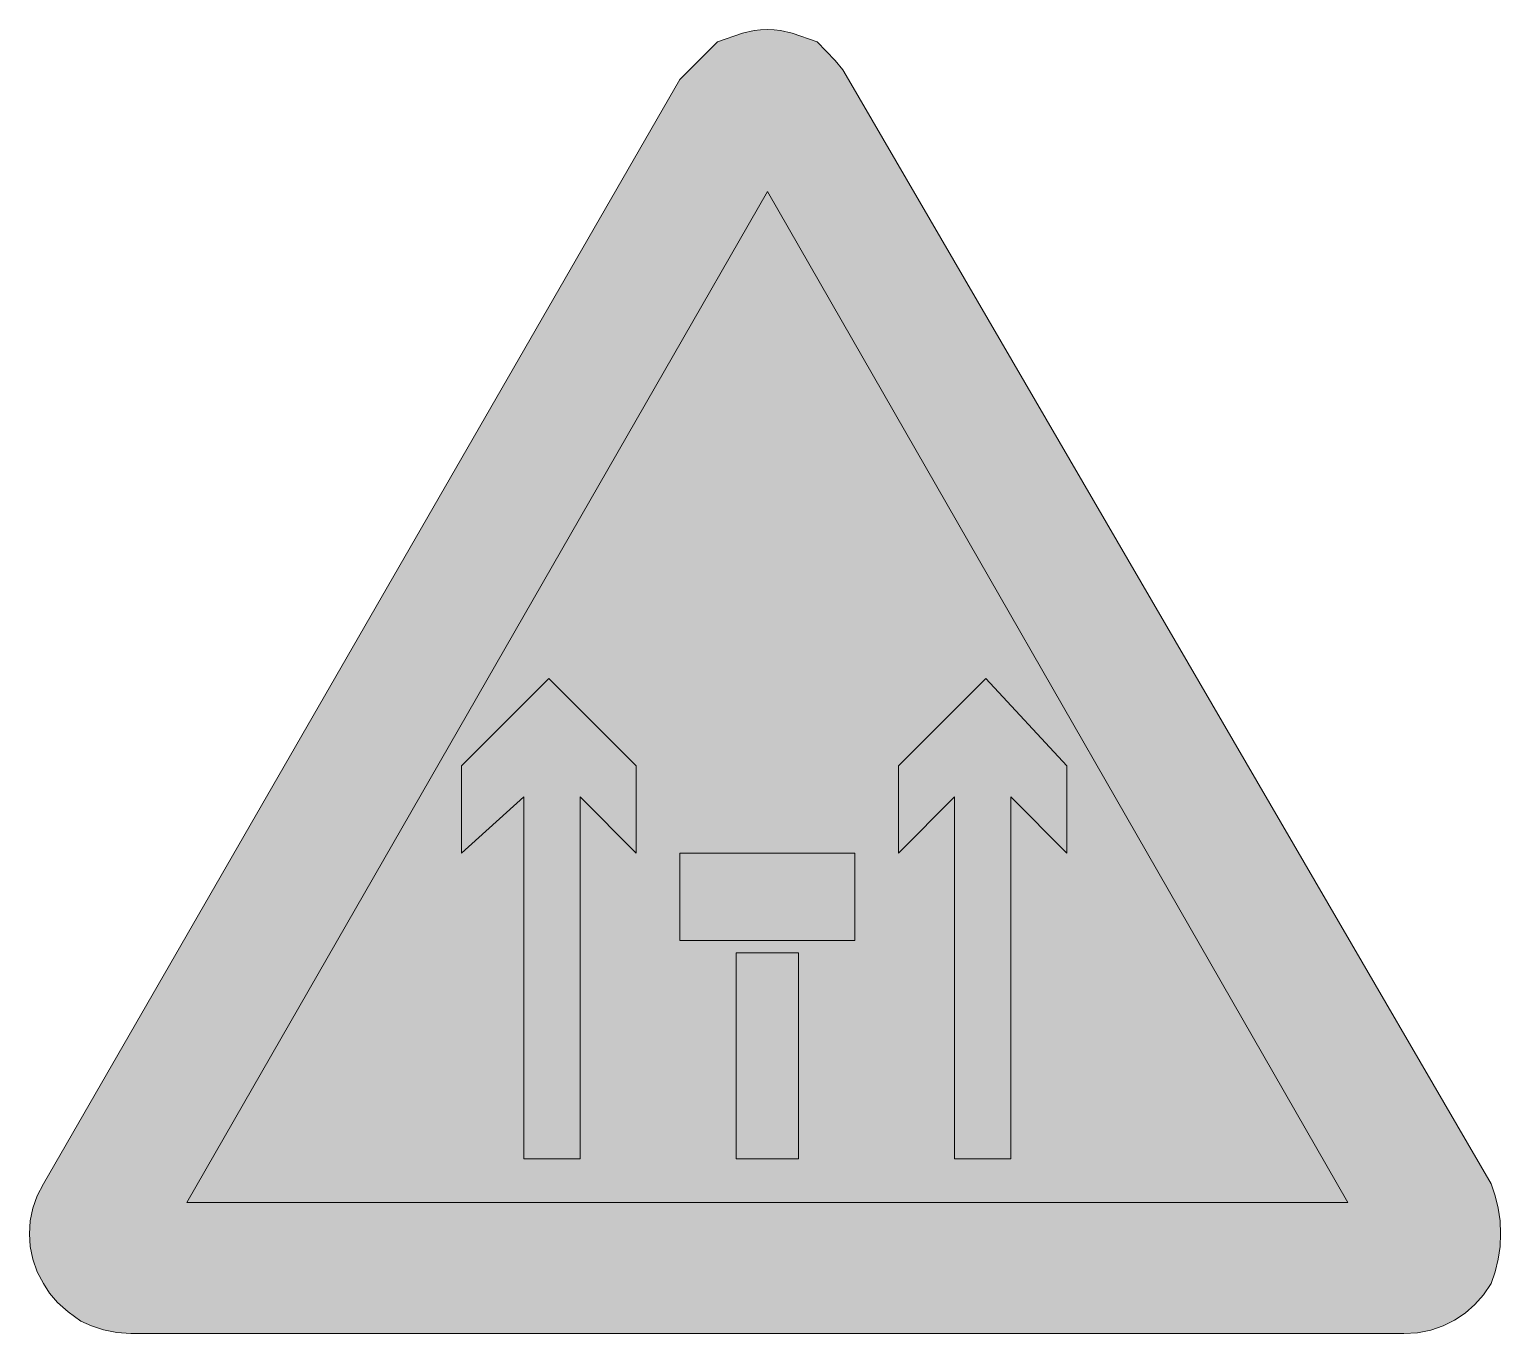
# Model space of a CAD drawing. Header units: metres. Extents: x 141 to 424, y 10 to 261.
import ezdxf

# ---------------------------------------------------------------- set-up
doc = ezdxf.new("R2010")
doc.units = ezdxf.units.M
for name, color, linetype, true_color in [('FILL_BLACK_000000', 7, 'Continuous', 0x000000), ('FILL_RED_FF0000', 7, 'Continuous', 0xff0000), ('FILL_WHITE_FFFFFF', 7, 'Continuous', 0xffffff)]:
    doc.layers.add(name, color=color, linetype=linetype, true_color=true_color)

msp = doc.modelspace()

# ---------------------------------------------------------------- hatches: boundary and pattern name
at = {"layer": 'FILL_BLACK_000000', "true_color": 0x000000}
h = msp.add_hatch(color=7, dxfattribs=at)
h.dxf.hatch_style = 1
h.paths.add_polyline_path([(257.73, 119.52), (257.73, 102.72), (246.93, 113.52), (246.93, 43.92), (236.13, 43.92), (236.13, 113.52), (224.13, 102.72), (224.13, 119.52), (240.93, 136.32), (257.73, 119.52)])
h = msp.add_hatch(color=7, dxfattribs=at)
h.dxf.hatch_style = 1
h.paths.add_polyline_path([(340.53, 119.52), (340.53, 102.72), (329.73, 113.52), (329.73, 43.92), (318.93, 43.92), (318.93, 113.52), (308.13, 102.72), (308.13, 119.52), (324.93, 136.32), (340.53, 119.52)])
h = msp.add_hatch(color=7, dxfattribs=at)
h.dxf.hatch_style = 1
h.paths.add_polyline_path([(288.93, 83.52), (288.93, 43.92), (276.93, 43.92), (276.93, 83.52), (288.93, 83.52)])
at = {"layer": 'FILL_RED_FF0000', "true_color": 0xff0000}
h = msp.add_hatch(color=7, dxfattribs=at)
h.dxf.hatch_style = 1
h.paths.add_polyline_path([(422.92, 36.82), (423.48, 34.43), (423.82, 31.99), (423.93, 29.52), (423.82, 27.05), (423.48, 24.61), (422.92, 22.22), (422.13, 19.92), (420.67, 17.78), (419, 15.89), (417.13, 14.25), (415.08, 12.87), (412.86, 11.78), (410.49, 10.98), (407.97, 10.49), (405.33, 10.32), (160.53, 10.32), (157.85, 10.53), (155.28, 11.07), (152.94, 11.84), (150.93, 12.72), (148.46, 14.52), (146.43, 16.32), (144.86, 18.12), (143.73, 19.92), (142.55, 22.22), (141.71, 24.61), (141.2, 27.05), (141.03, 29.52), (141.2, 31.99), (141.71, 34.43), (142.55, 36.82), (143.73, 39.12), (266.13, 251.52), (273.33, 258.72), (278.13, 260.37), (280.42, 260.91), (281.63, 261.07), (282.93, 261.12), (284.23, 261.07), (285.44, 260.91), (287.73, 260.37), (292.53, 258.72), (295.98, 255.12), (297.42, 253.32), (298.53, 251.52), (422.13, 39.12), (422.92, 36.82)])
h = msp.add_hatch(color=7, dxfattribs=at)
h.dxf.hatch_style = 1
h.paths.add_polyline_path([(299.73, 102.72), (299.73, 85.92), (266.13, 85.92), (266.13, 102.72), (299.73, 102.72)])
at = {"layer": 'FILL_WHITE_FFFFFF', "true_color": 0xffffff}
h = msp.add_hatch(color=7, dxfattribs=at)
h.dxf.hatch_style = 1
h.paths.add_polyline_path([(282.93, 229.92), (394.53, 35.52), (171.33, 35.52), (282.93, 229.92)])

# ---------------------------------------------------------------- linework, layer by layer
at = {"layer": 'FILL_BLACK_000000', "lineweight": 0, "true_color": 0x000000}
for points in [[(257.73, 119.52), (257.73, 102.72), (246.93, 113.52), (246.93, 43.92), (236.13, 43.92), (236.13, 113.52), (224.13, 102.72), (224.13, 119.52), (240.93, 136.32)], [(340.53, 119.52), (340.53, 102.72), (329.73, 113.52), (329.73, 43.92), (318.93, 43.92), (318.93, 113.52), (308.13, 102.72), (308.13, 119.52), (324.93, 136.32)], [(288.93, 83.52), (288.93, 43.92), (276.93, 43.92), (276.93, 83.52)]]:
    msp.add_lwpolyline(points, close=True, dxfattribs=at)
at = {"layer": 'FILL_RED_FF0000', "lineweight": 0, "true_color": 0xff0000}
for points in [[(422.92, 36.82), (423.48, 34.43), (423.82, 31.99), (423.93, 29.52), (423.82, 27.05), (423.48, 24.61), (422.92, 22.22), (422.13, 19.92), (420.67, 17.78), (419, 15.89), (417.13, 14.25), (415.08, 12.87), (412.86, 11.78), (410.49, 10.98), (407.97, 10.49), (405.33, 10.32), (160.53, 10.32), (157.85, 10.53), (155.28, 11.07), (152.94, 11.84), (150.93, 12.72), (148.46, 14.52), (146.43, 16.32), (144.86, 18.12), (143.73, 19.92), (142.55, 22.22), (141.71, 24.61), (141.2, 27.05), (141.03, 29.52), (141.2, 31.99), (141.71, 34.43), (142.55, 36.82), (143.73, 39.12), (266.13, 251.52), (273.33, 258.72), (278.13, 260.37), (280.42, 260.91), (281.63, 261.07), (282.93, 261.12), (284.23, 261.07), (285.44, 260.91), (287.73, 260.37), (292.53, 258.72), (295.98, 255.12), (297.42, 253.32), (298.53, 251.52), (422.13, 39.12)], [(299.73, 102.72), (299.73, 85.92), (266.13, 85.92), (266.13, 102.72)]]:
    msp.add_lwpolyline(points, close=True, dxfattribs=at)
at = {"layer": 'FILL_WHITE_FFFFFF', "lineweight": 0, "true_color": 0xff0000}
msp.add_lwpolyline([(282.93, 229.92), (394.53, 35.52), (171.33, 35.52)], close=True, dxfattribs=at)

doc.saveas('drawing.dxf')
